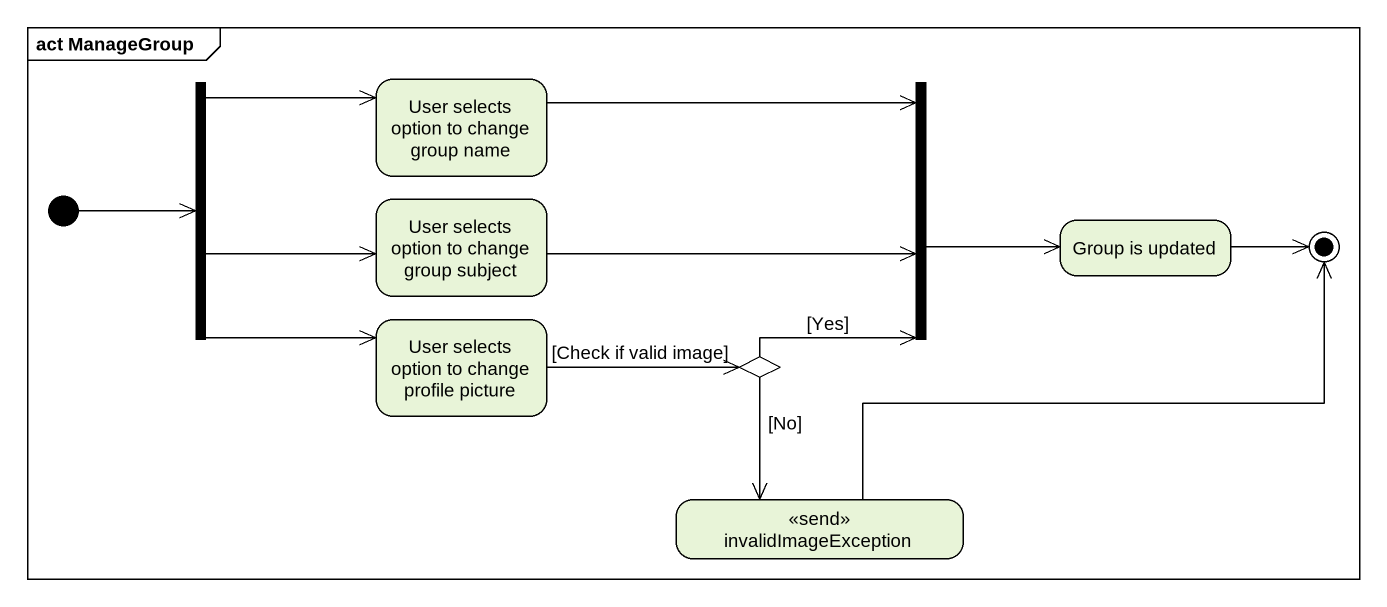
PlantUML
@startuml
mainframe act ManageGroup
hide empty description
state fork1 <<fork>>
state "User selects option to change group name" as User_selects_option_to
state fork2 <<join>>
state "User selects option to change group subject" as User_selects_option_to_2
state "Group is updated" as Group_is_updated
state "User selects option to change profile picture" as User_selects_option_to_3
state choice1 <<choice>>
state invalidImageException <<send>>
[*] -right-> fork1
fork1 -right-> User_selects_option_to
fork1 -right-> User_selects_option_to_2
fork1 --> User_selects_option_to_3
User_selects_option_to -right-> fork2
fork2 -right-> Group_is_updated
User_selects_option_to_2 -right-> fork2
User_selects_option_to_3 -right-> choice1 : [Check if valid image]
choice1 -up-> fork2 : [Yes]
choice1 --> invalidImageException : [No]
Group_is_updated -right-> [*]
invalidImageException -right-> [*]
@enduml
